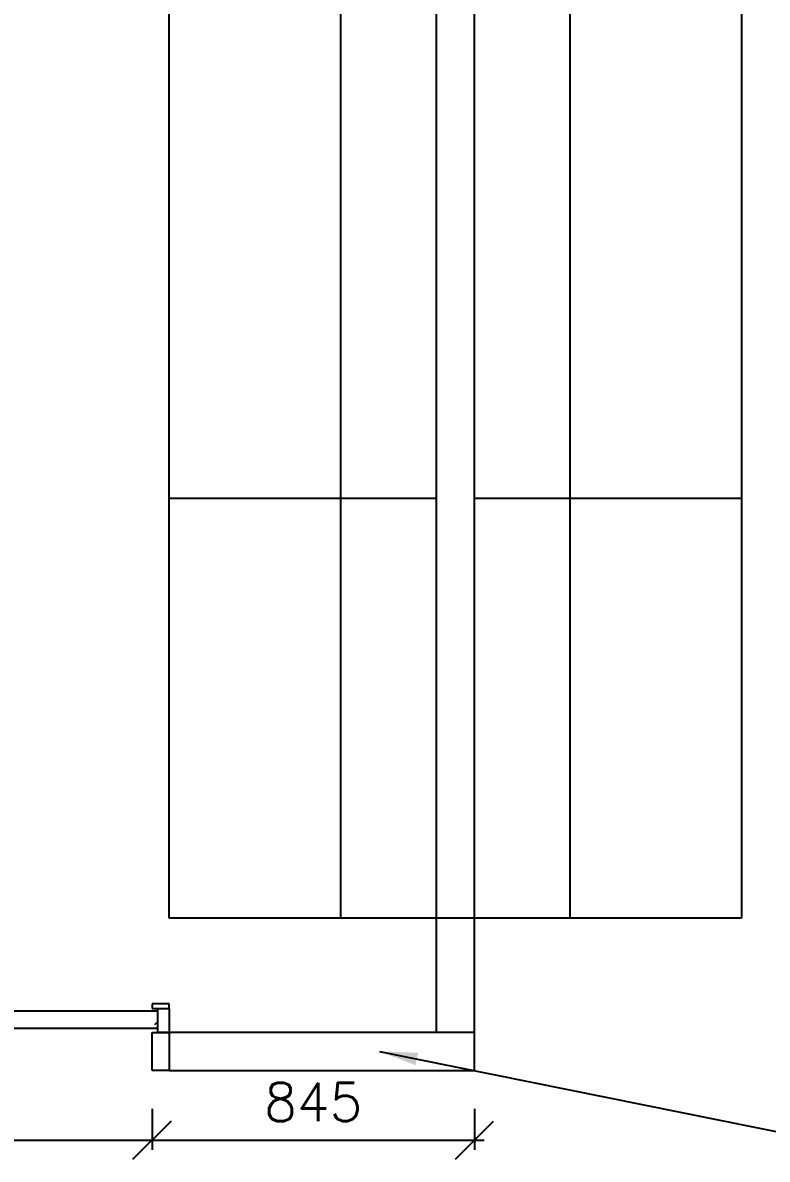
# Model space of a CAD drawing. Header units: millimetres. Extents: x -68474 to 336700, y -113450 to 53663.
# Drawn here: x 232117 to 234068, y -34033 to -31052 of the extents above; entities that cross this region are included whole.
import ezdxf

# ---------------------------------------------------------------- set-up
doc = ezdxf.new("R2010")
doc.units = ezdxf.units.MM
doc.header["$LTSCALE"] = 1000
for name, color, linetype in [('EC-6thFloor-s6148$0$cur3', 3, 'Continuous'), ('EC-6thFloor-s6148$0$FURNITURE', 1, 'Continuous'), ('EC-6thFloor-s6148$0$HT1', 1, 'Continuous'), ('EC-6thFloor-s6148$0$L3', 3, 'Continuous'), ('EC-6thFloor-s6148$0$o-ht', 7, 'Continuous'), ('EC-6thFloor-s6148$0$WALL', 3, 'Continuous')]:
    doc.layers.add(name, color=color, linetype=linetype)
doc.styles.add('EC-6thFloor-s6148$0$STANDARD', font='SIMPLEX')
doc.dimstyles.new('EC-6thFloor-s6148$0$new', dxfattribs={"dimscale": 50, "dimtxt": 2, "dimasz": 2, "dimexe": 0.5, "dimexo": 2, "dimgap": 1, "dimtad": 1, "dimdec": 0, "dimzin": 0, "dimdsep": 46, "dimtxsty": 'EC-6thFloor-s6148$0$STANDARD', "dimblk": 'EC-6thFloor-s6148$0$_Oblique', "dimcen": 2, "dimdle": 0.5, "dimclrt": 3, "dimadec": 0, "dimazin": 0, "dimtfac": 1, "dimtdec": 0, "dimtofl": 0, "dimtmove": 0, "dimatfit": 0, "dimfxl": 1, "dimtolj": 1, "dimtzin": 0, "dimarcsym": 0})

# ---------------------------------------------------------------- blocks, each defined once
blk = doc.blocks.new('EC-6thFloor-s6148$0$_Oblique')
at = {"color": 0, "linetype": 'ByBlock', "lineweight": -2}
blk.add_line((-0.5, -0.5), (0.5, 0.5), dxfattribs=at)
blk = doc.blocks.new('*D374')
at = {"layer": 'DEFPOINTS', "color": 0, "transparency": 16777216}
for p in [(231406, -33800), (232456, -33800), (232456, -33982.5)]:
    blk.add_point(p, dxfattribs=at)
at = {"layer": 'EC-6thFloor-s6148$0$o-ht', "color": 0, "lineweight": -2, "transparency": 16777216}
for p, q in [((231406, -33900), (231406, -34007.5)), ((232456, -33900), (232456, -34007.5)), ((231381, -33982.5), (232481, -33982.5))]:
    blk.add_line(p, q, dxfattribs=at)
at = {"layer": 'EC-6thFloor-s6148$0$o-ht', "color": 0, "lineweight": -2, "transparency": 16777216, "xscale": 100, "yscale": 100, "zscale": 100, "rotation": 180}
blk.add_blockref('EC-6thFloor-s6148$0$_Oblique', (231406, -33982.5), dxfattribs=at)
at = {"layer": 'EC-6thFloor-s6148$0$o-ht', "color": 0, "lineweight": -2, "transparency": 16777216, "xscale": 100, "yscale": 100, "zscale": 100}
blk.add_blockref('EC-6thFloor-s6148$0$_Oblique', (232456, -33982.5), dxfattribs=at)
at = {"layer": 'EC-6thFloor-s6148$0$o-ht', "color": 3, "transparency": 16777216, "insert": (231931, -33882.5), "char_height": 100, "attachment_point": 5, "style": 'EC-6thFloor-s6148$0$STANDARD'}
blk.add_mtext('\\A1;1050', dxfattribs=at)
blk = doc.blocks.new('*D375')
at = {"layer": 'DEFPOINTS', "color": 0, "transparency": 16777216}
for p in [(232456, -33800), (233301, -33800), (233301, -33982.5)]:
    blk.add_point(p, dxfattribs=at)
at = {"layer": 'EC-6thFloor-s6148$0$o-ht', "color": 0, "lineweight": -2, "transparency": 16777216}
for p, q in [((232456, -33900), (232456, -34007.5)), ((233301, -33900), (233301, -34007.5)), ((232431, -33982.5), (233326, -33982.5))]:
    blk.add_line(p, q, dxfattribs=at)
at = {"layer": 'EC-6thFloor-s6148$0$o-ht', "color": 0, "lineweight": -2, "transparency": 16777216, "xscale": 100, "yscale": 100, "zscale": 100, "rotation": 180}
blk.add_blockref('EC-6thFloor-s6148$0$_Oblique', (232456, -33982.5), dxfattribs=at)
at = {"layer": 'EC-6thFloor-s6148$0$o-ht', "color": 0, "lineweight": -2, "transparency": 16777216, "xscale": 100, "yscale": 100, "zscale": 100}
blk.add_blockref('EC-6thFloor-s6148$0$_Oblique', (233301, -33982.5), dxfattribs=at)
at = {"layer": 'EC-6thFloor-s6148$0$o-ht', "color": 3, "transparency": 16777216, "insert": (232878.5, -33882.5), "char_height": 100, "attachment_point": 5, "style": 'EC-6thFloor-s6148$0$STANDARD'}
blk.add_mtext('\\A1;845', dxfattribs=at)

msp = doc.modelspace()

# ---------------------------------------------------------------- linework, layer by layer
at = {"layer": 'EC-6thFloor-s6148$0$cur3', "color": 7}
for p, q in [((233201, -29300), (233201, -33700)), ((233301, -33800), (233301, -29300)), ((233301, -33700), (233301, -29300))]:
    msp.add_line(p, q, dxfattribs=at)
at = {"layer": 'EC-6thFloor-s6148$0$FURNITURE', "color": 7}
for p, q in [((232501, -33400), (232501, -29300)), ((232951, -33400), (232951, -29300)), ((233551, -29300), (233551, -33400)), ((234001, -29300), (234001, -33400)), ((233201, -32300), (232501, -32300)), ((234001, -32300), (233301, -32300)), ((234001, -33400), (232501, -33400)), ((233551, -33400), (232951, -33400))]:
    msp.add_line(p, q, dxfattribs=at)
at = {"layer": 'EC-6thFloor-s6148$0$HT1', "color": 7}
msp.add_line((232471, -33671.8), (232462.6, -33680.2), dxfattribs=at)
at = {"layer": 'EC-6thFloor-s6148$0$L3', "color": 7}
for p, q in [((232456, -33625), (232456, -33637)), ((232501, -33625), (232456, -33625)), ((232456, -33637), (232501, -33637)), ((232471, -33700), (232471, -33637)), ((232471, -33637), (232501, -33637)), ((232501, -33637), (232501, -33625)), ((232501, -33637), (232501, -33700)), ((232501, -33700), (232471, -33700))]:
    msp.add_line(p, q, dxfattribs=at)
at = {"layer": 'EC-6thFloor-s6148$0$WALL', "color": 7}
for p, q in [((232471, -33644), (231276.5, -33644)), ((232471, -33689), (232471, -33644)), ((231276.5, -33689), (232471, -33689)), ((232456, -33800), (232456, -33700)), ((232456, -33700), (232501, -33700)), ((233301, -33700), (232501, -33700)), ((232501, -33700), (232501, -33800)), ((232501, -33700), (232501, -33800)), ((232501, -33800), (232456, -33800)), ((232501, -33800), (233301, -33800))]:
    msp.add_line(p, q, dxfattribs=at)

# ---------------------------------------------------------------- dimensions: what is measured, and where the dimension line sits
at = {"layer": 'EC-6thFloor-s6148$0$o-ht'}
for base, p1, p2, picture, middle in [((232456, -33982.5), (231406, -33800), (232456, -33800), '*D374', (231931, -33882.5)), ((233301, -33982.5), (232456, -33800), (233301, -33800), '*D375', (232878.5, -33882.5))]:
    dim = msp.add_linear_dim(base=base, p1=p1, p2=p2, dimstyle='EC-6thFloor-s6148$0$new', dxfattribs=at)
    dim.commit()
    dim.dimension.update_dxf_attribs({"geometry": picture, "text_midpoint": middle})

# ---------------------------------------------------------------- leaders
msp.add_leader([(233051.7, -33749.7), (234162.3, -33974), (234339.5, -33974)], dimstyle='EC-6thFloor-s6148$0$new', override={"dimgap": 1, "dimtad": 0}, dxfattribs=at)

doc.saveas('drawing.dxf')
